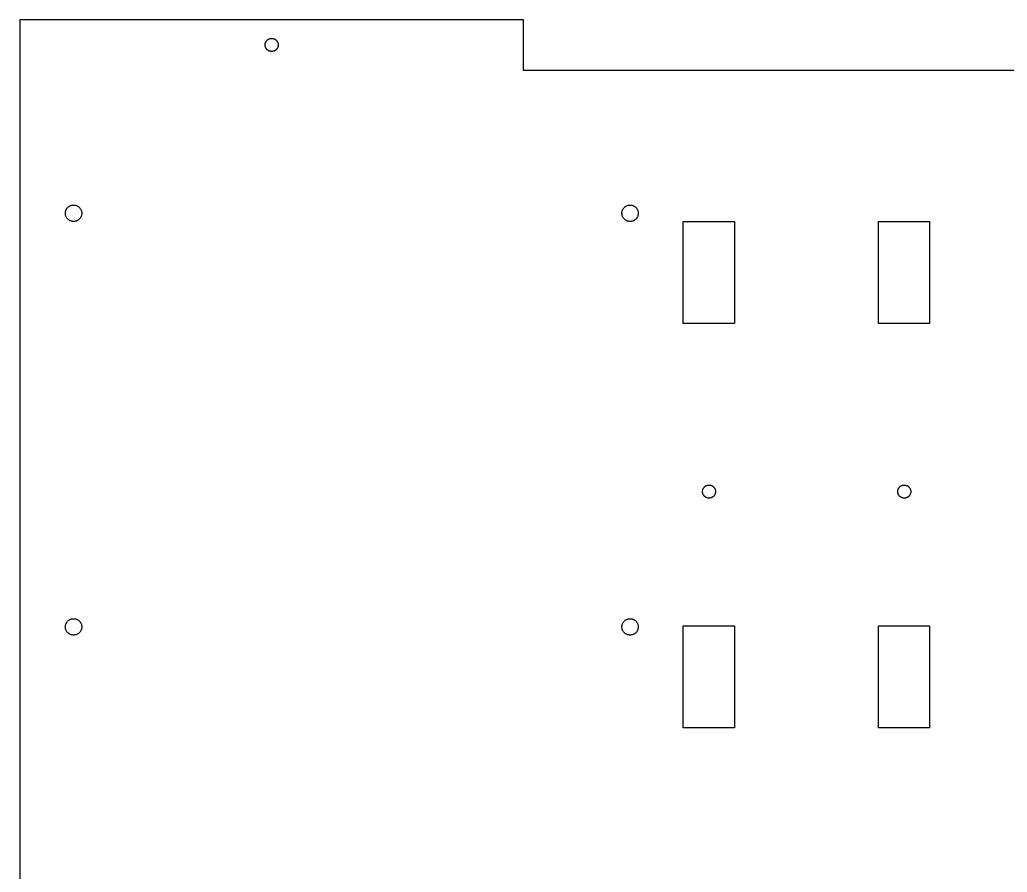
# Model space of a CAD drawing. Extents: x 0 to 997, y 13 to 1900.
# Drawn here: x 0 to 241.3, y 1691.6 to 1900 of the extents above; entities that cross this region are included whole.
import ezdxf

# ---------------------------------------------------------------- set-up
doc = ezdxf.new("R2010")
doc.units = 0
doc.layers.get('0').update_dxf_attribs({"linetype": 'CONTINUOUS'})

msp = doc.modelspace()

# ---------------------------------------------------------------- linework, layer by layer
for p, q in [((123.125, 1900), (0, 1900)), ((0, 1900), (0, 1492.3)), ((123.125, 1887.6), (123.125, 1900)), ((60.0408, 1894.34), (60.0748, 1894.44)), ((60.0748, 1894.44), (60.1148, 1894.53)), ((60.1148, 1894.53), (60.1604, 1894.62)), ((60.1604, 1894.62), (60.2116, 1894.71)), ((60.2116, 1894.71), (60.2681, 1894.79)), ((60.2681, 1894.79), (60.3297, 1894.87)), ((60.3297, 1894.87), (60.3961, 1894.95)), ((60.3961, 1894.95), (60.4672, 1895.02)), ((60.4672, 1895.02), (60.5426, 1895.08)), ((60.5426, 1895.08), (60.622, 1895.14)), ((60.622, 1895.14), (60.7052, 1895.2)), ((60.7052, 1895.2), (60.7917, 1895.25)), ((60.7917, 1895.25), (60.8812, 1895.3)), ((60.8812, 1895.3), (60.9735, 1895.34)), ((60.9735, 1895.34), (61.0681, 1895.37)), ((61.0681, 1895.37), (61.1646, 1895.4)), ((61.1646, 1895.4), (61.2627, 1895.42)), ((61.2627, 1895.42), (61.362, 1895.44)), ((61.362, 1895.44), (61.462, 1895.45)), ((61.462, 1895.45), (61.5625, 1895.45)), ((61.5625, 1895.45), (61.6629, 1895.45)), ((61.6629, 1895.45), (61.763, 1895.44)), ((61.763, 1895.44), (61.8623, 1895.42)), ((61.8623, 1895.42), (61.9604, 1895.4)), ((61.9604, 1895.4), (62.0569, 1895.37)), ((62.0569, 1895.37), (62.1515, 1895.34)), ((62.1515, 1895.34), (62.2437, 1895.3)), ((62.2437, 1895.3), (62.3333, 1895.25)), ((62.3333, 1895.25), (62.4198, 1895.2)), ((62.4198, 1895.2), (62.5029, 1895.14)), ((62.5029, 1895.14), (62.5824, 1895.08)), ((62.5824, 1895.08), (62.6577, 1895.02)), ((62.6577, 1895.02), (62.7288, 1894.95)), ((62.7288, 1894.95), (62.7953, 1894.87)), ((62.7953, 1894.87), (62.8569, 1894.79)), ((62.8569, 1894.79), (62.9134, 1894.71)), ((62.9134, 1894.71), (62.9646, 1894.62)), ((62.9646, 1894.62), (63.0102, 1894.53)), ((63.0102, 1894.53), (63.0501, 1894.44)), ((63.0501, 1894.44), (63.0842, 1894.34)), ((59.9625, 1893.85), (59.9657, 1893.95)), ((59.9657, 1893.75), (59.9625, 1893.85)), ((59.9657, 1893.95), (59.9751, 1894.05)), ((59.9751, 1893.65), (59.9657, 1893.75)), ((59.9751, 1894.05), (59.9908, 1894.15)), ((59.9908, 1893.55), (59.9751, 1893.65)), ((59.9908, 1894.15), (60.0128, 1894.25)), ((60.0128, 1893.45), (59.9908, 1893.55)), ((60.0128, 1894.25), (60.0408, 1894.34)), ((60.0408, 1893.36), (60.0128, 1893.45)), ((60.0748, 1893.26), (60.0408, 1893.36)), ((60.1148, 1893.17), (60.0748, 1893.26)), ((60.1604, 1893.08), (60.1148, 1893.17)), ((60.2116, 1892.99), (60.1604, 1893.08)), ((60.2681, 1892.91), (60.2116, 1892.99)), ((60.3297, 1892.83), (60.2681, 1892.91)), ((60.3961, 1892.75), (60.3297, 1892.83)), ((60.4672, 1892.68), (60.3961, 1892.75)), ((60.5426, 1892.62), (60.4672, 1892.68)), ((60.622, 1892.56), (60.5426, 1892.62)), ((60.7052, 1892.5), (60.622, 1892.56)), ((60.7917, 1892.45), (60.7052, 1892.5)), ((60.8812, 1892.4), (60.7917, 1892.45)), ((60.9735, 1892.36), (60.8812, 1892.4)), ((61.0681, 1892.33), (60.9735, 1892.36)), ((61.1646, 1892.3), (61.0681, 1892.33)), ((61.2627, 1892.28), (61.1646, 1892.3)), ((61.362, 1892.26), (61.2627, 1892.28)), ((61.462, 1892.25), (61.362, 1892.26)), ((61.5625, 1892.25), (61.462, 1892.25)), ((61.6629, 1892.25), (61.5625, 1892.25)), ((61.763, 1892.26), (61.6629, 1892.25)), ((61.8623, 1892.28), (61.763, 1892.26)), ((61.9604, 1892.3), (61.8623, 1892.28)), ((62.0569, 1892.33), (61.9604, 1892.3)), ((62.1515, 1892.36), (62.0569, 1892.33)), ((62.2437, 1892.4), (62.1515, 1892.36)), ((62.3333, 1892.45), (62.2437, 1892.4)), ((62.4198, 1892.5), (62.3333, 1892.45)), ((62.5029, 1892.56), (62.4198, 1892.5)), ((62.5824, 1892.62), (62.5029, 1892.56)), ((62.6577, 1892.68), (62.5824, 1892.62)), ((62.7288, 1892.75), (62.6577, 1892.68)), ((62.7953, 1892.83), (62.7288, 1892.75)), ((62.8569, 1892.91), (62.7953, 1892.83)), ((62.9134, 1892.99), (62.8569, 1892.91)), ((62.9646, 1893.08), (62.9134, 1892.99)), ((63.0102, 1893.17), (62.9646, 1893.08)), ((63.0501, 1893.26), (63.0102, 1893.17)), ((63.0842, 1893.36), (63.0501, 1893.26)), ((63.0842, 1894.34), (63.1122, 1894.25)), ((63.1122, 1893.45), (63.0842, 1893.36)), ((63.1122, 1894.25), (63.1341, 1894.15)), ((63.1341, 1893.55), (63.1122, 1893.45)), ((63.1341, 1894.15), (63.1499, 1894.05)), ((63.1499, 1893.65), (63.1341, 1893.55)), ((63.1499, 1894.05), (63.1593, 1893.95)), ((63.1593, 1893.75), (63.1499, 1893.65)), ((63.1593, 1893.95), (63.1625, 1893.85)), ((63.1625, 1893.85), (63.1593, 1893.75)), ((246.25, 1887.6), (123.125, 1887.6)), ((11.2479, 1853.32), (11.2904, 1853.44)), ((11.2904, 1853.44), (11.3403, 1853.55)), ((11.3403, 1853.55), (11.3974, 1853.66)), ((11.3974, 1853.66), (11.4613, 1853.77)), ((11.4613, 1853.77), (11.5319, 1853.88)), ((11.5319, 1853.88), (11.6089, 1853.97)), ((11.6089, 1853.97), (11.692, 1854.07)), ((11.692, 1854.07), (11.7809, 1854.16)), ((11.7809, 1854.16), (11.8751, 1854.24)), ((11.8751, 1854.24), (11.9744, 1854.32)), ((11.9744, 1854.32), (12.0783, 1854.39)), ((12.0783, 1854.39), (12.1865, 1854.45)), ((12.1865, 1854.45), (12.2984, 1854.51)), ((12.2984, 1854.51), (12.4137, 1854.56)), ((12.4137, 1854.56), (12.5319, 1854.6)), ((12.5319, 1854.6), (12.6526, 1854.64)), ((12.6526, 1854.64), (12.7752, 1854.66)), ((12.7752, 1854.66), (12.8993, 1854.68)), ((12.8993, 1854.68), (13.0244, 1854.7)), ((13.0244, 1854.7), (13.15, 1854.7)), ((13.15, 1854.7), (13.2756, 1854.7)), ((13.2756, 1854.7), (13.4006, 1854.68)), ((13.4006, 1854.68), (13.5247, 1854.66)), ((13.5247, 1854.66), (13.6474, 1854.64)), ((13.6474, 1854.64), (13.768, 1854.6)), ((13.768, 1854.6), (13.8862, 1854.56)), ((13.8862, 1854.56), (14.0015, 1854.51)), ((14.0015, 1854.51), (14.1135, 1854.45)), ((14.1135, 1854.45), (14.2216, 1854.39)), ((14.2216, 1854.39), (14.3255, 1854.32)), ((14.3255, 1854.32), (14.4248, 1854.24)), ((14.4248, 1854.24), (14.5191, 1854.16)), ((14.5191, 1854.16), (14.6079, 1854.07)), ((14.6079, 1854.07), (14.691, 1853.97)), ((14.691, 1853.97), (14.768, 1853.88)), ((14.768, 1853.88), (14.8386, 1853.77)), ((14.8386, 1853.77), (14.9026, 1853.66)), ((14.9026, 1853.66), (14.9596, 1853.55)), ((14.9596, 1853.55), (15.0095, 1853.44)), ((15.0095, 1853.44), (15.0521, 1853.32)), ((147.248, 1853.32), (147.29, 1853.44)), ((147.29, 1853.44), (147.34, 1853.55)), ((147.34, 1853.55), (147.397, 1853.66)), ((147.397, 1853.66), (147.461, 1853.77)), ((147.461, 1853.77), (147.532, 1853.88)), ((147.532, 1853.88), (147.609, 1853.97)), ((147.609, 1853.97), (147.692, 1854.07)), ((147.692, 1854.07), (147.781, 1854.16)), ((147.781, 1854.16), (147.875, 1854.24)), ((147.875, 1854.24), (147.974, 1854.32)), ((147.974, 1854.32), (148.078, 1854.39)), ((148.078, 1854.39), (148.186, 1854.45)), ((148.186, 1854.45), (148.298, 1854.51)), ((148.298, 1854.51), (148.414, 1854.56)), ((148.414, 1854.56), (148.532, 1854.6)), ((148.532, 1854.6), (148.653, 1854.64)), ((148.653, 1854.64), (148.775, 1854.66)), ((148.775, 1854.66), (148.899, 1854.68)), ((148.899, 1854.68), (149.024, 1854.7)), ((149.024, 1854.7), (149.15, 1854.7)), ((149.15, 1854.7), (149.276, 1854.7)), ((149.276, 1854.7), (149.401, 1854.68)), ((149.401, 1854.68), (149.525, 1854.66)), ((149.525, 1854.66), (149.647, 1854.64)), ((149.647, 1854.64), (149.768, 1854.6)), ((149.768, 1854.6), (149.886, 1854.56)), ((149.886, 1854.56), (150.002, 1854.51)), ((150.002, 1854.51), (150.113, 1854.45)), ((150.113, 1854.45), (150.222, 1854.39)), ((150.222, 1854.39), (150.326, 1854.32)), ((150.326, 1854.32), (150.425, 1854.24)), ((150.425, 1854.24), (150.519, 1854.16)), ((150.519, 1854.16), (150.608, 1854.07)), ((150.608, 1854.07), (150.691, 1853.97)), ((150.691, 1853.97), (150.768, 1853.88)), ((150.768, 1853.88), (150.839, 1853.77)), ((150.839, 1853.77), (150.903, 1853.66)), ((150.903, 1853.66), (150.96, 1853.55)), ((150.96, 1853.55), (151.01, 1853.44)), ((151.01, 1853.44), (151.052, 1853.32)), ((11.15, 1852.7), (11.1539, 1852.83)), ((11.1539, 1852.57), (11.15, 1852.7)), ((11.1539, 1852.83), (11.1657, 1852.95)), ((11.1657, 1852.45), (11.1539, 1852.57)), ((11.1657, 1852.95), (11.1854, 1853.07)), ((11.1854, 1852.33), (11.1657, 1852.45)), ((11.1854, 1853.07), (11.2128, 1853.2)), ((11.2128, 1852.2), (11.1854, 1852.33)), ((11.2128, 1853.2), (11.2479, 1853.32)), ((11.2479, 1852.08), (11.2128, 1852.2)), ((11.2904, 1851.96), (11.2479, 1852.08)), ((11.3403, 1851.85), (11.2904, 1851.96)), ((11.3974, 1851.74), (11.3403, 1851.85)), ((11.4613, 1851.63), (11.3974, 1851.74)), ((11.5319, 1851.52), (11.4613, 1851.63)), ((11.6089, 1851.43), (11.5319, 1851.52)), ((11.692, 1851.33), (11.6089, 1851.43)), ((11.7809, 1851.24), (11.692, 1851.33)), ((11.8751, 1851.16), (11.7809, 1851.24)), ((11.9744, 1851.08), (11.8751, 1851.16)), ((12.0783, 1851.01), (11.9744, 1851.08)), ((12.1865, 1850.95), (12.0783, 1851.01)), ((14.2216, 1851.01), (14.1135, 1850.95)), ((14.3255, 1851.08), (14.2216, 1851.01)), ((14.4248, 1851.16), (14.3255, 1851.08)), ((14.5191, 1851.24), (14.4248, 1851.16)), ((14.6079, 1851.33), (14.5191, 1851.24)), ((14.691, 1851.43), (14.6079, 1851.33)), ((14.768, 1851.52), (14.691, 1851.43)), ((14.8386, 1851.63), (14.768, 1851.52)), ((14.9026, 1851.74), (14.8386, 1851.63)), ((14.9596, 1851.85), (14.9026, 1851.74)), ((15.0095, 1851.96), (14.9596, 1851.85)), ((15.0521, 1852.08), (15.0095, 1851.96)), ((15.0521, 1853.32), (15.0871, 1853.2)), ((15.0871, 1852.2), (15.0521, 1852.08)), ((15.0871, 1853.2), (15.1145, 1853.07)), ((15.1145, 1852.33), (15.0871, 1852.2)), ((15.1145, 1853.07), (15.1342, 1852.95)), ((15.1342, 1852.45), (15.1145, 1852.33)), ((15.1342, 1852.95), (15.146, 1852.83)), ((15.146, 1852.57), (15.1342, 1852.45)), ((15.146, 1852.83), (15.15, 1852.7)), ((15.15, 1852.7), (15.146, 1852.57)), ((147.15, 1852.7), (147.154, 1852.83)), ((147.154, 1852.57), (147.15, 1852.7)), ((147.154, 1852.83), (147.166, 1852.95)), ((147.166, 1852.45), (147.154, 1852.57)), ((147.166, 1852.95), (147.185, 1853.07)), ((147.185, 1852.33), (147.166, 1852.45)), ((147.185, 1853.07), (147.213, 1853.2)), ((147.213, 1852.2), (147.185, 1852.33)), ((147.213, 1853.2), (147.248, 1853.32)), ((147.248, 1852.08), (147.213, 1852.2)), ((147.29, 1851.96), (147.248, 1852.08)), ((147.34, 1851.85), (147.29, 1851.96)), ((147.397, 1851.74), (147.34, 1851.85)), ((147.461, 1851.63), (147.397, 1851.74)), ((147.532, 1851.52), (147.461, 1851.63)), ((147.609, 1851.43), (147.532, 1851.52)), ((147.692, 1851.33), (147.609, 1851.43)), ((147.781, 1851.24), (147.692, 1851.33)), ((147.875, 1851.16), (147.781, 1851.24)), ((147.974, 1851.08), (147.875, 1851.16)), ((148.078, 1851.01), (147.974, 1851.08)), ((148.186, 1850.95), (148.078, 1851.01)), ((150.222, 1851.01), (150.113, 1850.95)), ((150.326, 1851.08), (150.222, 1851.01)), ((150.425, 1851.16), (150.326, 1851.08)), ((150.519, 1851.24), (150.425, 1851.16)), ((150.608, 1851.33), (150.519, 1851.24)), ((150.691, 1851.43), (150.608, 1851.33)), ((150.768, 1851.52), (150.691, 1851.43)), ((150.839, 1851.63), (150.768, 1851.52)), ((150.903, 1851.74), (150.839, 1851.63)), ((150.96, 1851.85), (150.903, 1851.74)), ((151.01, 1851.96), (150.96, 1851.85)), ((151.052, 1852.08), (151.01, 1851.96)), ((151.052, 1853.32), (151.087, 1853.2)), ((151.087, 1852.2), (151.052, 1852.08)), ((151.087, 1853.2), (151.115, 1853.07)), ((151.115, 1852.33), (151.087, 1852.2)), ((151.115, 1853.07), (151.134, 1852.95)), ((151.134, 1852.45), (151.115, 1852.33)), ((151.134, 1852.95), (151.146, 1852.83)), ((151.146, 1852.57), (151.134, 1852.45)), ((151.146, 1852.83), (151.15, 1852.7)), ((151.15, 1852.7), (151.146, 1852.57)), ((12.2984, 1850.89), (12.1865, 1850.95)), ((12.4137, 1850.84), (12.2984, 1850.89)), ((12.5319, 1850.8), (12.4137, 1850.84)), ((12.6526, 1850.76), (12.5319, 1850.8)), ((12.7752, 1850.74), (12.6526, 1850.76)), ((12.8993, 1850.72), (12.7752, 1850.74)), ((13.0244, 1850.7), (12.8993, 1850.72)), ((13.15, 1850.7), (13.0244, 1850.7)), ((13.2756, 1850.7), (13.15, 1850.7)), ((13.4006, 1850.72), (13.2756, 1850.7)), ((13.5247, 1850.74), (13.4006, 1850.72)), ((13.6474, 1850.76), (13.5247, 1850.74)), ((13.768, 1850.8), (13.6474, 1850.76)), ((13.8862, 1850.84), (13.768, 1850.8)), ((14.0015, 1850.89), (13.8862, 1850.84)), ((14.1135, 1850.95), (14.0015, 1850.89)), ((148.298, 1850.89), (148.186, 1850.95)), ((148.414, 1850.84), (148.298, 1850.89)), ((148.532, 1850.8), (148.414, 1850.84)), ((148.653, 1850.76), (148.532, 1850.8)), ((148.775, 1850.74), (148.653, 1850.76)), ((148.899, 1850.72), (148.775, 1850.74)), ((149.024, 1850.7), (148.899, 1850.72)), ((149.15, 1850.7), (149.024, 1850.7)), ((149.276, 1850.7), (149.15, 1850.7)), ((149.401, 1850.72), (149.276, 1850.7)), ((149.525, 1850.74), (149.401, 1850.72)), ((149.647, 1850.76), (149.525, 1850.74)), ((149.768, 1850.8), (149.647, 1850.76)), ((149.886, 1850.84), (149.768, 1850.8)), ((150.002, 1850.89), (149.886, 1850.84)), ((150.113, 1850.95), (150.002, 1850.89)), ((162.137, 1825.74), (162.137, 1850.7)), ((162.137, 1850.7), (174.661, 1850.7)), ((174.661, 1850.7), (174.661, 1825.74)), ((209.837, 1825.74), (209.837, 1850.7)), ((209.837, 1850.7), (222.361, 1850.7)), ((222.361, 1850.7), (222.361, 1825.74)), ((174.661, 1825.74), (162.137, 1825.74)), ((222.361, 1825.74), (209.837, 1825.74)), ((167.284, 1785.77), (167.355, 1785.84)), ((167.355, 1785.84), (167.43, 1785.91)), ((167.43, 1785.91), (167.51, 1785.97)), ((167.51, 1785.97), (167.593, 1786.03)), ((167.593, 1786.03), (167.679, 1786.08)), ((167.679, 1786.08), (167.769, 1786.12)), ((167.769, 1786.12), (167.861, 1786.16)), ((167.861, 1786.16), (167.956, 1786.2)), ((167.956, 1786.2), (168.052, 1786.22)), ((168.052, 1786.22), (168.15, 1786.25)), ((168.15, 1786.25), (168.249, 1786.26)), ((168.249, 1786.26), (168.35, 1786.27)), ((168.35, 1786.27), (168.45, 1786.28)), ((168.45, 1786.28), (168.55, 1786.27)), ((168.55, 1786.27), (168.651, 1786.26)), ((168.651, 1786.26), (168.75, 1786.25)), ((168.75, 1786.25), (168.848, 1786.22)), ((168.848, 1786.22), (168.944, 1786.2)), ((168.944, 1786.2), (169.039, 1786.16)), ((169.039, 1786.16), (169.131, 1786.12)), ((169.131, 1786.12), (169.221, 1786.08)), ((169.221, 1786.08), (169.307, 1786.03)), ((169.307, 1786.03), (169.39, 1785.97)), ((169.39, 1785.97), (169.47, 1785.91)), ((169.47, 1785.91), (169.545, 1785.84)), ((169.545, 1785.84), (169.616, 1785.77)), ((214.984, 1785.77), (215.055, 1785.84)), ((215.055, 1785.84), (215.13, 1785.91)), ((215.13, 1785.91), (215.21, 1785.97)), ((215.21, 1785.97), (215.293, 1786.03)), ((215.293, 1786.03), (215.379, 1786.08)), ((215.379, 1786.08), (215.469, 1786.12)), ((215.469, 1786.12), (215.561, 1786.16)), ((215.561, 1786.16), (215.656, 1786.2)), ((215.656, 1786.2), (215.752, 1786.22)), ((215.752, 1786.22), (215.85, 1786.25)), ((215.85, 1786.25), (215.949, 1786.26)), ((215.949, 1786.26), (216.05, 1786.27)), ((216.05, 1786.27), (216.15, 1786.28)), ((216.15, 1786.28), (216.25, 1786.27)), ((216.25, 1786.27), (216.351, 1786.26)), ((216.351, 1786.26), (216.45, 1786.25)), ((216.45, 1786.25), (216.548, 1786.22)), ((216.548, 1786.22), (216.644, 1786.2)), ((216.644, 1786.2), (216.739, 1786.16)), ((216.739, 1786.16), (216.831, 1786.12)), ((216.831, 1786.12), (216.921, 1786.08)), ((216.921, 1786.08), (217.007, 1786.03)), ((217.007, 1786.03), (217.09, 1785.97)), ((217.09, 1785.97), (217.17, 1785.91)), ((217.17, 1785.91), (217.245, 1785.84)), ((217.245, 1785.84), (217.316, 1785.77)), ((166.85, 1784.68), (166.853, 1784.78)), ((166.853, 1784.57), (166.85, 1784.68)), ((166.853, 1784.78), (166.863, 1784.88)), ((166.863, 1784.47), (166.853, 1784.57)), ((166.863, 1784.88), (166.878, 1784.97)), ((166.878, 1784.38), (166.863, 1784.47)), ((166.878, 1784.97), (166.9, 1785.07)), ((166.9, 1784.28), (166.878, 1784.38)), ((166.9, 1785.07), (166.928, 1785.17)), ((166.928, 1784.18), (166.9, 1784.28)), ((166.928, 1785.17), (166.962, 1785.26)), ((166.962, 1784.09), (166.928, 1784.18)), ((166.962, 1785.26), (167.002, 1785.36)), ((167.002, 1783.99), (166.962, 1784.09)), ((167.002, 1785.36), (167.048, 1785.45)), ((167.048, 1783.9), (167.002, 1783.99)), ((167.048, 1785.45), (167.099, 1785.53)), ((167.099, 1783.82), (167.048, 1783.9)), ((167.099, 1785.53), (167.156, 1785.62)), ((167.156, 1783.73), (167.099, 1783.82)), ((167.156, 1785.62), (167.217, 1785.69)), ((167.217, 1783.66), (167.156, 1783.73)), ((167.217, 1785.69), (167.284, 1785.77)), ((167.284, 1783.58), (167.217, 1783.66)), ((167.355, 1783.51), (167.284, 1783.58)), ((167.43, 1783.44), (167.355, 1783.51)), ((167.51, 1783.38), (167.43, 1783.44)), ((169.47, 1783.44), (169.39, 1783.38)), ((169.545, 1783.51), (169.47, 1783.44)), ((169.616, 1783.58), (169.545, 1783.51)), ((169.616, 1785.77), (169.683, 1785.69)), ((169.683, 1783.66), (169.616, 1783.58)), ((169.683, 1785.69), (169.744, 1785.62)), ((169.744, 1783.73), (169.683, 1783.66)), ((169.744, 1785.62), (169.801, 1785.53)), ((169.801, 1783.82), (169.744, 1783.73)), ((169.801, 1785.53), (169.852, 1785.45)), ((169.852, 1783.9), (169.801, 1783.82)), ((169.852, 1785.45), (169.898, 1785.36)), ((169.898, 1783.99), (169.852, 1783.9)), ((169.898, 1785.36), (169.938, 1785.26)), ((169.938, 1784.09), (169.898, 1783.99)), ((169.938, 1785.26), (169.972, 1785.17)), ((169.972, 1784.18), (169.938, 1784.09)), ((169.972, 1785.17), (170, 1785.07)), ((170, 1784.28), (169.972, 1784.18)), ((170, 1785.07), (170.022, 1784.97)), ((170.022, 1784.38), (170, 1784.28)), ((170.022, 1784.97), (170.037, 1784.88)), ((170.037, 1784.47), (170.022, 1784.38)), ((170.037, 1784.88), (170.047, 1784.78)), ((170.047, 1784.57), (170.037, 1784.47)), ((170.047, 1784.78), (170.05, 1784.68)), ((170.05, 1784.68), (170.047, 1784.57)), ((214.55, 1784.68), (214.553, 1784.78)), ((214.553, 1784.57), (214.55, 1784.68)), ((214.553, 1784.78), (214.563, 1784.88)), ((214.563, 1784.47), (214.553, 1784.57)), ((214.563, 1784.88), (214.578, 1784.97)), ((214.578, 1784.38), (214.563, 1784.47)), ((214.578, 1784.97), (214.6, 1785.07)), ((214.6, 1784.28), (214.578, 1784.38)), ((214.6, 1785.07), (214.628, 1785.17)), ((214.628, 1784.18), (214.6, 1784.28)), ((214.628, 1785.17), (214.662, 1785.26)), ((214.662, 1784.09), (214.628, 1784.18)), ((214.662, 1785.26), (214.702, 1785.36)), ((214.702, 1783.99), (214.662, 1784.09)), ((214.702, 1785.36), (214.748, 1785.45)), ((214.748, 1783.9), (214.702, 1783.99)), ((214.748, 1785.45), (214.799, 1785.53)), ((214.799, 1783.82), (214.748, 1783.9)), ((214.799, 1785.53), (214.856, 1785.62)), ((214.856, 1783.73), (214.799, 1783.82)), ((214.856, 1785.62), (214.917, 1785.69)), ((214.917, 1783.66), (214.856, 1783.73)), ((214.917, 1785.69), (214.984, 1785.77)), ((214.984, 1783.58), (214.917, 1783.66)), ((215.055, 1783.51), (214.984, 1783.58)), ((215.13, 1783.44), (215.055, 1783.51)), ((215.21, 1783.38), (215.13, 1783.44)), ((217.17, 1783.44), (217.09, 1783.38)), ((217.245, 1783.51), (217.17, 1783.44)), ((217.316, 1783.58), (217.245, 1783.51)), ((217.316, 1785.77), (217.383, 1785.69)), ((217.383, 1783.66), (217.316, 1783.58)), ((217.383, 1785.69), (217.444, 1785.62)), ((217.444, 1783.73), (217.383, 1783.66)), ((217.444, 1785.62), (217.501, 1785.53)), ((217.501, 1783.82), (217.444, 1783.73)), ((217.501, 1785.53), (217.552, 1785.45)), ((217.552, 1783.9), (217.501, 1783.82)), ((217.552, 1785.45), (217.598, 1785.36)), ((217.598, 1783.99), (217.552, 1783.9)), ((217.598, 1785.36), (217.638, 1785.26)), ((217.638, 1784.09), (217.598, 1783.99)), ((217.638, 1785.26), (217.672, 1785.17)), ((217.672, 1784.18), (217.638, 1784.09)), ((217.672, 1785.17), (217.7, 1785.07)), ((217.7, 1784.28), (217.672, 1784.18)), ((217.7, 1785.07), (217.722, 1784.97)), ((217.722, 1784.38), (217.7, 1784.28)), ((217.722, 1784.97), (217.737, 1784.88)), ((217.737, 1784.47), (217.722, 1784.38)), ((217.737, 1784.88), (217.747, 1784.78)), ((217.747, 1784.57), (217.737, 1784.47)), ((217.747, 1784.78), (217.75, 1784.68)), ((217.75, 1784.68), (217.747, 1784.57)), ((167.593, 1783.32), (167.51, 1783.38)), ((167.679, 1783.27), (167.593, 1783.32)), ((167.769, 1783.23), (167.679, 1783.27)), ((167.861, 1783.19), (167.769, 1783.23)), ((167.956, 1783.15), (167.861, 1783.19)), ((168.052, 1783.13), (167.956, 1783.15)), ((168.15, 1783.1), (168.052, 1783.13)), ((168.249, 1783.09), (168.15, 1783.1)), ((168.35, 1783.08), (168.249, 1783.09)), ((168.45, 1783.08), (168.35, 1783.08)), ((168.55, 1783.08), (168.45, 1783.08)), ((168.651, 1783.09), (168.55, 1783.08)), ((168.75, 1783.1), (168.651, 1783.09)), ((168.848, 1783.13), (168.75, 1783.1)), ((168.944, 1783.15), (168.848, 1783.13)), ((169.039, 1783.19), (168.944, 1783.15)), ((169.131, 1783.23), (169.039, 1783.19)), ((169.221, 1783.27), (169.131, 1783.23)), ((169.307, 1783.32), (169.221, 1783.27)), ((169.39, 1783.38), (169.307, 1783.32)), ((215.293, 1783.32), (215.21, 1783.38)), ((215.379, 1783.27), (215.293, 1783.32)), ((215.469, 1783.23), (215.379, 1783.27)), ((215.561, 1783.19), (215.469, 1783.23)), ((215.656, 1783.15), (215.561, 1783.19)), ((215.752, 1783.13), (215.656, 1783.15)), ((215.85, 1783.1), (215.752, 1783.13)), ((215.949, 1783.09), (215.85, 1783.1)), ((216.05, 1783.08), (215.949, 1783.09)), ((216.15, 1783.08), (216.05, 1783.08)), ((216.25, 1783.08), (216.15, 1783.08)), ((216.351, 1783.09), (216.25, 1783.08)), ((216.45, 1783.1), (216.351, 1783.09)), ((216.548, 1783.13), (216.45, 1783.1)), ((216.644, 1783.15), (216.548, 1783.13)), ((216.739, 1783.19), (216.644, 1783.15)), ((216.831, 1783.23), (216.739, 1783.19)), ((216.921, 1783.27), (216.831, 1783.23)), ((217.007, 1783.32), (216.921, 1783.27)), ((217.09, 1783.38), (217.007, 1783.32)), ((11.1854, 1751.97), (11.2128, 1752.1)), ((11.2128, 1752.1), (11.2479, 1752.22)), ((11.2479, 1752.22), (11.2904, 1752.34)), ((11.2904, 1752.34), (11.3403, 1752.45)), ((11.3403, 1752.45), (11.3974, 1752.56)), ((11.3974, 1752.56), (11.4613, 1752.67)), ((11.4613, 1752.67), (11.5319, 1752.78)), ((11.5319, 1752.78), (11.6089, 1752.87)), ((11.6089, 1752.87), (11.692, 1752.97)), ((11.692, 1752.97), (11.7809, 1753.06)), ((11.7809, 1753.06), (11.8751, 1753.14)), ((11.8751, 1753.14), (11.9744, 1753.22)), ((11.9744, 1753.22), (12.0783, 1753.29)), ((12.0783, 1753.29), (12.1865, 1753.35)), ((12.1865, 1753.35), (12.2984, 1753.41)), ((12.2984, 1753.41), (12.4137, 1753.46)), ((12.4137, 1753.46), (12.5319, 1753.5)), ((12.5319, 1753.5), (12.6526, 1753.54)), ((12.6526, 1753.54), (12.7752, 1753.56)), ((12.7752, 1753.56), (12.8993, 1753.58)), ((12.8993, 1753.58), (13.0244, 1753.6)), ((13.0244, 1753.6), (13.15, 1753.6)), ((13.15, 1753.6), (13.2756, 1753.6)), ((13.2756, 1753.6), (13.4006, 1753.58)), ((13.4006, 1753.58), (13.5247, 1753.56)), ((13.5247, 1753.56), (13.6474, 1753.54)), ((13.6474, 1753.54), (13.768, 1753.5)), ((13.768, 1753.5), (13.8862, 1753.46)), ((13.8862, 1753.46), (14.0015, 1753.41)), ((14.0015, 1753.41), (14.1135, 1753.35)), ((14.1135, 1753.35), (14.2216, 1753.29)), ((14.2216, 1753.29), (14.3255, 1753.22)), ((14.3255, 1753.22), (14.4248, 1753.14)), ((14.4248, 1753.14), (14.5191, 1753.06)), ((14.5191, 1753.06), (14.6079, 1752.97)), ((14.6079, 1752.97), (14.691, 1752.87)), ((14.691, 1752.87), (14.768, 1752.78)), ((14.768, 1752.78), (14.8386, 1752.67)), ((14.8386, 1752.67), (14.9026, 1752.56)), ((14.9026, 1752.56), (14.9596, 1752.45)), ((14.9596, 1752.45), (15.0095, 1752.34)), ((15.0095, 1752.34), (15.0521, 1752.22)), ((15.0521, 1752.22), (15.0871, 1752.1)), ((15.0871, 1752.1), (15.1145, 1751.97)), ((147.185, 1751.97), (147.213, 1752.1)), ((147.213, 1752.1), (147.248, 1752.22)), ((147.248, 1752.22), (147.29, 1752.34)), ((147.29, 1752.34), (147.34, 1752.45)), ((147.34, 1752.45), (147.397, 1752.56)), ((147.397, 1752.56), (147.461, 1752.67)), ((147.461, 1752.67), (147.532, 1752.78)), ((147.532, 1752.78), (147.609, 1752.87)), ((147.609, 1752.87), (147.692, 1752.97)), ((147.692, 1752.97), (147.781, 1753.06)), ((147.781, 1753.06), (147.875, 1753.14)), ((147.875, 1753.14), (147.974, 1753.22)), ((147.974, 1753.22), (148.078, 1753.29)), ((148.078, 1753.29), (148.186, 1753.35)), ((148.186, 1753.35), (148.298, 1753.41)), ((148.298, 1753.41), (148.414, 1753.46)), ((148.414, 1753.46), (148.532, 1753.5)), ((148.532, 1753.5), (148.653, 1753.54)), ((148.653, 1753.54), (148.775, 1753.56)), ((148.775, 1753.56), (148.899, 1753.58)), ((148.899, 1753.58), (149.024, 1753.6)), ((149.024, 1753.6), (149.15, 1753.6)), ((149.15, 1753.6), (149.276, 1753.6)), ((149.276, 1753.6), (149.401, 1753.58)), ((149.401, 1753.58), (149.525, 1753.56)), ((149.525, 1753.56), (149.647, 1753.54)), ((149.647, 1753.54), (149.768, 1753.5)), ((149.768, 1753.5), (149.886, 1753.46)), ((149.886, 1753.46), (150.002, 1753.41)), ((150.002, 1753.41), (150.113, 1753.35)), ((150.113, 1753.35), (150.222, 1753.29)), ((150.222, 1753.29), (150.326, 1753.22)), ((150.326, 1753.22), (150.425, 1753.14)), ((150.425, 1753.14), (150.519, 1753.06)), ((150.519, 1753.06), (150.608, 1752.97)), ((150.608, 1752.97), (150.691, 1752.87)), ((150.691, 1752.87), (150.768, 1752.78)), ((150.768, 1752.78), (150.839, 1752.67)), ((150.839, 1752.67), (150.903, 1752.56)), ((150.903, 1752.56), (150.96, 1752.45)), ((150.96, 1752.45), (151.01, 1752.34)), ((151.01, 1752.34), (151.052, 1752.22)), ((151.052, 1752.22), (151.087, 1752.1)), ((151.087, 1752.1), (151.115, 1751.97)), ((11.15, 1751.6), (11.1539, 1751.73)), ((11.1539, 1751.47), (11.15, 1751.6)), ((11.1539, 1751.73), (11.1657, 1751.85)), ((11.1657, 1751.35), (11.1539, 1751.47)), ((11.1657, 1751.85), (11.1854, 1751.97)), ((11.1854, 1751.23), (11.1657, 1751.35)), ((11.2128, 1751.1), (11.1854, 1751.23)), ((11.2479, 1750.98), (11.2128, 1751.1)), ((11.2904, 1750.86), (11.2479, 1750.98)), ((11.3403, 1750.75), (11.2904, 1750.86)), ((11.3974, 1750.64), (11.3403, 1750.75)), ((11.4613, 1750.53), (11.3974, 1750.64)), ((11.5319, 1750.42), (11.4613, 1750.53)), ((11.6089, 1750.33), (11.5319, 1750.42)), ((11.692, 1750.23), (11.6089, 1750.33)), ((11.7809, 1750.14), (11.692, 1750.23)), ((11.8751, 1750.06), (11.7809, 1750.14)), ((11.9744, 1749.98), (11.8751, 1750.06)), ((12.0783, 1749.91), (11.9744, 1749.98)), ((12.1865, 1749.85), (12.0783, 1749.91)), ((12.2984, 1749.79), (12.1865, 1749.85)), ((12.4137, 1749.74), (12.2984, 1749.79)), ((12.5319, 1749.7), (12.4137, 1749.74)), ((12.6526, 1749.66), (12.5319, 1749.7)), ((12.7752, 1749.64), (12.6526, 1749.66)), ((12.8993, 1749.62), (12.7752, 1749.64)), ((13.0244, 1749.6), (12.8993, 1749.62)), ((13.4006, 1749.62), (13.2756, 1749.6)), ((13.5247, 1749.64), (13.4006, 1749.62)), ((13.6474, 1749.66), (13.5247, 1749.64)), ((13.768, 1749.7), (13.6474, 1749.66)), ((13.8862, 1749.74), (13.768, 1749.7)), ((14.0015, 1749.79), (13.8862, 1749.74)), ((14.1135, 1749.85), (14.0015, 1749.79)), ((14.2216, 1749.91), (14.1135, 1749.85)), ((14.3255, 1749.98), (14.2216, 1749.91)), ((14.4248, 1750.06), (14.3255, 1749.98)), ((14.5191, 1750.14), (14.4248, 1750.06)), ((14.6079, 1750.23), (14.5191, 1750.14)), ((14.691, 1750.33), (14.6079, 1750.23)), ((14.768, 1750.42), (14.691, 1750.33)), ((14.8386, 1750.53), (14.768, 1750.42)), ((14.9026, 1750.64), (14.8386, 1750.53)), ((14.9596, 1750.75), (14.9026, 1750.64)), ((15.0095, 1750.86), (14.9596, 1750.75)), ((15.0521, 1750.98), (15.0095, 1750.86)), ((15.0871, 1751.1), (15.0521, 1750.98)), ((15.1145, 1751.23), (15.0871, 1751.1)), ((15.1145, 1751.97), (15.1342, 1751.85)), ((15.1342, 1751.35), (15.1145, 1751.23)), ((15.1342, 1751.85), (15.146, 1751.73)), ((15.146, 1751.47), (15.1342, 1751.35)), ((15.146, 1751.73), (15.15, 1751.6)), ((15.15, 1751.6), (15.146, 1751.47)), ((147.15, 1751.6), (147.154, 1751.73)), ((147.154, 1751.47), (147.15, 1751.6)), ((147.154, 1751.73), (147.166, 1751.85)), ((147.166, 1751.35), (147.154, 1751.47)), ((147.166, 1751.85), (147.185, 1751.97)), ((147.185, 1751.23), (147.166, 1751.35)), ((147.213, 1751.1), (147.185, 1751.23)), ((147.248, 1750.98), (147.213, 1751.1)), ((147.29, 1750.86), (147.248, 1750.98)), ((147.34, 1750.75), (147.29, 1750.86)), ((147.397, 1750.64), (147.34, 1750.75)), ((147.461, 1750.53), (147.397, 1750.64)), ((147.532, 1750.42), (147.461, 1750.53)), ((147.609, 1750.33), (147.532, 1750.42)), ((147.692, 1750.23), (147.609, 1750.33)), ((147.781, 1750.14), (147.692, 1750.23)), ((147.875, 1750.06), (147.781, 1750.14)), ((147.974, 1749.98), (147.875, 1750.06)), ((148.078, 1749.91), (147.974, 1749.98)), ((148.186, 1749.85), (148.078, 1749.91)), ((148.298, 1749.79), (148.186, 1749.85)), ((148.414, 1749.74), (148.298, 1749.79)), ((148.532, 1749.7), (148.414, 1749.74)), ((148.653, 1749.66), (148.532, 1749.7)), ((148.775, 1749.64), (148.653, 1749.66)), ((148.899, 1749.62), (148.775, 1749.64)), ((149.024, 1749.6), (148.899, 1749.62)), ((149.401, 1749.62), (149.276, 1749.6)), ((149.525, 1749.64), (149.401, 1749.62)), ((149.647, 1749.66), (149.525, 1749.64)), ((149.768, 1749.7), (149.647, 1749.66)), ((149.886, 1749.74), (149.768, 1749.7)), ((150.002, 1749.79), (149.886, 1749.74)), ((150.113, 1749.85), (150.002, 1749.79)), ((150.222, 1749.91), (150.113, 1749.85)), ((150.326, 1749.98), (150.222, 1749.91)), ((150.425, 1750.06), (150.326, 1749.98)), ((150.519, 1750.14), (150.425, 1750.06)), ((150.608, 1750.23), (150.519, 1750.14)), ((150.691, 1750.33), (150.608, 1750.23)), ((150.768, 1750.42), (150.691, 1750.33)), ((150.839, 1750.53), (150.768, 1750.42)), ((150.903, 1750.64), (150.839, 1750.53)), ((150.96, 1750.75), (150.903, 1750.64)), ((151.01, 1750.86), (150.96, 1750.75)), ((151.052, 1750.98), (151.01, 1750.86)), ((151.087, 1751.1), (151.052, 1750.98)), ((151.115, 1751.23), (151.087, 1751.1)), ((151.115, 1751.97), (151.134, 1751.85)), ((151.134, 1751.35), (151.115, 1751.23)), ((151.134, 1751.85), (151.146, 1751.73)), ((151.146, 1751.47), (151.134, 1751.35)), ((151.146, 1751.73), (151.15, 1751.6)), ((151.15, 1751.6), (151.146, 1751.47)), ((162.137, 1726.89), (162.137, 1751.85)), ((162.137, 1751.85), (174.661, 1751.85)), ((174.661, 1751.85), (174.661, 1726.89)), ((209.837, 1726.89), (209.837, 1751.85)), ((209.837, 1751.85), (222.361, 1751.85)), ((222.361, 1751.85), (222.361, 1726.89)), ((13.15, 1749.6), (13.0244, 1749.6)), ((13.2756, 1749.6), (13.15, 1749.6)), ((149.15, 1749.6), (149.024, 1749.6)), ((149.276, 1749.6), (149.15, 1749.6)), ((174.661, 1726.89), (162.137, 1726.89)), ((222.361, 1726.89), (209.837, 1726.89))]:
    msp.add_line(p, q)

doc.saveas('drawing.dxf')
